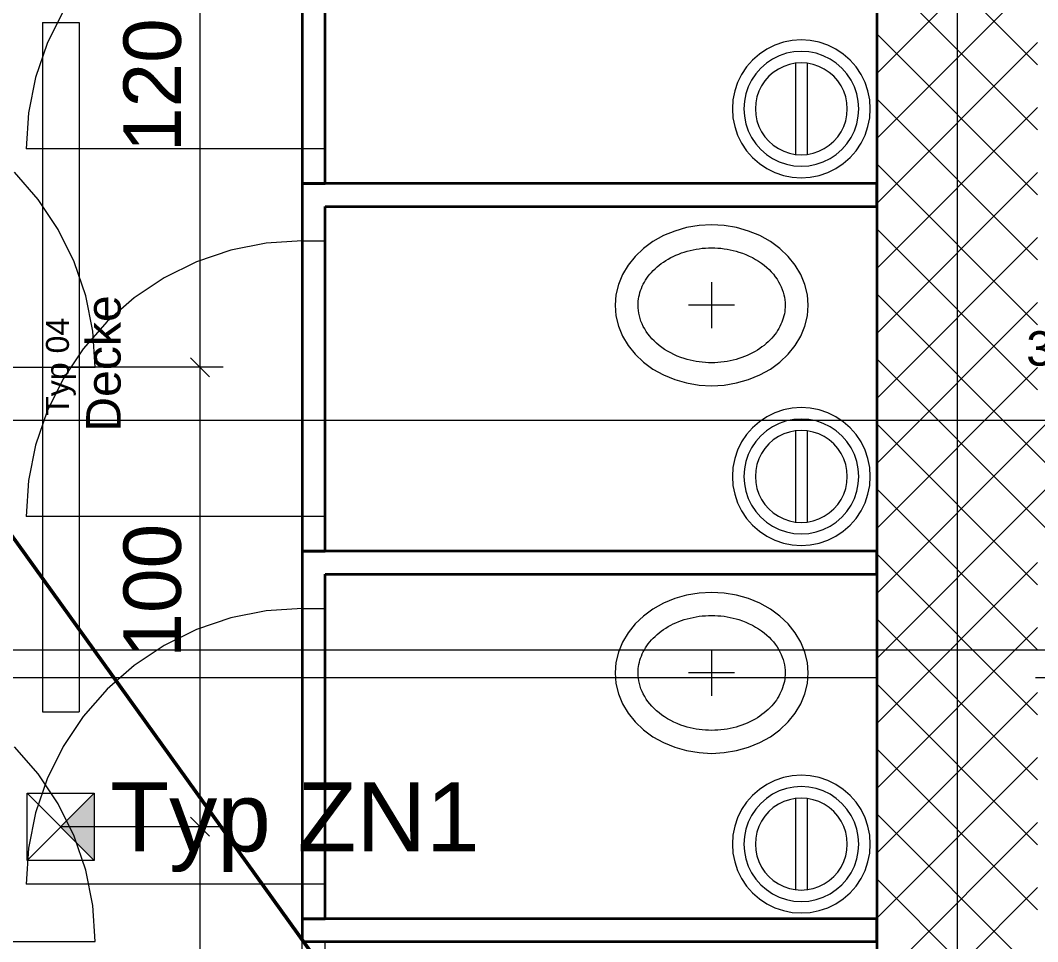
# Model space of a CAD drawing. Extents: x -1132 to 613, y -179 to 712.
# Drawn here: x -752.57 to -708.31, y 379.88 to 419.98 of the extents above; entities that cross this region are included whole.
import ezdxf
from ezdxf.lldxf.tags import DXFTag

# ---------------------------------------------------------------- set-up
doc = ezdxf.new("R2010")
doc.units = 0
doc.layers.get('0').update_dxf_attribs({"lineweight": 13})
for name, color, linetype, lineweight, true_color in [('A-DETL-____-OTLN', 5, 'Continuous', 9, 0x0000ff), ('EL01_VVV_Mass', 7, 'Continuous', 13, 0xb2b200), ('EL01_WAN_Kraft', 1, 'Continuous', 13, 0xff0000), ('EL01_WAN_Leuchten', 7, 'Continuous', 13, 0x0080ff), ('EL01_WAN_Leuchtentyp', 7, 'Continuous', 13, 0x0099ff), ('EL01_WAN_Notbeleuchtungen', 7, 'Continuous', 13, 0x009900), ('EL01_WAN_Notbeleuchtungentyp', 7, 'Continuous', 13, 0x009900), ('X_Geometrie', 3, 'Continuous', 50, 0x00ff00)]:
    doc.layers.add(name, color=color, linetype=linetype, lineweight=lineweight, true_color=true_color)
for name, color, linetype, lineweight in [('A-FLOR-____-OVHD', 7, 'Strichpunkt - Fein', 9), ('A-GENM-____-HDLN', 7, '_Verdeckte Linien_', 9), ('A-GENM-____-OTLN', 7, 'Continuous', 9), ('A-WALL-____-MCUT', 7, 'Continuous', 35), ('A-WALL-____-PATT', 7, 'Continuous', 35), ('S-GRID-____-OTLN', 7, 'Continuous', 5)]:
    doc.layers.add(name, color=color, linetype=linetype, lineweight=lineweight)
doc.styles.get("Standard").update_dxf_attribs({"font": 'arial.ttf'})
tags = doc.linetypes.add('_Rasterlinie_', pattern=[0.375, 0.2, -0.05, 0.075, -0.05]).pattern_tags.tags
tags[10:11] = [DXFTag(74, 4), DXFTag(75, 0), DXFTag(340, '0'), DXFTag(46, 1.0), DXFTag(50, 0.0), DXFTag(44, 0.0), DXFTag(45, 0.0)]
tags[8:9] = [DXFTag(74, 4), DXFTag(75, 0), DXFTag(340, '0'), DXFTag(46, 1.0), DXFTag(50, 0.0), DXFTag(44, 0.0), DXFTag(45, 0.0)]
tags[6:7] = [DXFTag(74, 4), DXFTag(75, 0), DXFTag(340, '0'), DXFTag(46, 1.0), DXFTag(50, 0.0), DXFTag(44, 0.0), DXFTag(45, 0.0)]
tags[4:5] = [DXFTag(74, 4), DXFTag(75, 0), DXFTag(340, '0'), DXFTag(46, 1.0), DXFTag(50, 0.0), DXFTag(44, 0.0), DXFTag(45, 0.0)]
tags = doc.linetypes.add('_Verdeckte Linien_', pattern=[0.15, 0.1, -0.05]).pattern_tags.tags
tags[6:7] = [DXFTag(74, 4), DXFTag(75, 0), DXFTag(340, '0'), DXFTag(46, 1.0), DXFTag(50, 0.0), DXFTag(44, 0.0), DXFTag(45, 0.0)]
tags[4:5] = [DXFTag(74, 4), DXFTag(75, 0), DXFTag(340, '0'), DXFTag(46, 1.0), DXFTag(50, 0.0), DXFTag(44, 0.0), DXFTag(45, 0.0)]
tags = doc.linetypes.add('Strichliert - Fein', pattern=[0.15, 0.1, -0.05]).pattern_tags.tags
tags[6:7] = [DXFTag(74, 4), DXFTag(75, 0), DXFTag(340, '0'), DXFTag(46, 1.0), DXFTag(50, 0.0), DXFTag(44, 0.0), DXFTag(45, 0.0)]
tags[4:5] = [DXFTag(74, 4), DXFTag(75, 0), DXFTag(340, '0'), DXFTag(46, 1.0), DXFTag(50, 0.0), DXFTag(44, 0.0), DXFTag(45, 0.0)]
tags = doc.linetypes.add('Strichpunkt - Fein', pattern=[0.2, 0.1, -0.05, 0, -0.05]).pattern_tags.tags
tags[10:11] = [DXFTag(74, 4), DXFTag(75, 0), DXFTag(340, '0'), DXFTag(46, 1.0), DXFTag(50, 0.0), DXFTag(44, 0.0), DXFTag(45, 0.0)]
tags[8:9] = [DXFTag(74, 4), DXFTag(75, 0), DXFTag(340, '0'), DXFTag(46, 1.0), DXFTag(50, 0.0), DXFTag(44, 0.0), DXFTag(45, 0.0)]
tags[6:7] = [DXFTag(74, 4), DXFTag(75, 0), DXFTag(340, '0'), DXFTag(46, 1.0), DXFTag(50, 0.0), DXFTag(44, 0.0), DXFTag(45, 0.0)]
tags[4:5] = [DXFTag(74, 4), DXFTag(75, 0), DXFTag(340, '0'), DXFTag(46, 1.0), DXFTag(50, 0.0), DXFTag(44, 0.0), DXFTag(45, 0.0)]

# ---------------------------------------------------------------- blocks, each defined once
blk = doc.blocks.new('Referenz-A0UNPDE96I', base_point=(-1115.886, -117.372))
at = {"layer": 'A-DETL-____-OTLN', "color": 0, "linetype": 'Strichliert - Fein', "ltscale": 0.13}
for p, q in [((-751.794, 412.183), (-752.829, 413.364)), ((-750.922, 410.878), (-751.794, 412.183)), ((-750.228, 409.47), (-750.922, 410.878)), ((-749.724, 407.984), (-750.228, 409.47)), ((-749.417, 406.445), (-749.724, 407.984)), ((-749.315, 404.878), (-749.417, 406.445)), ((-762.315, 404.878), (-749.315, 404.878)), ((-751.794, 387.183), (-752.829, 388.364)), ((-750.922, 385.878), (-751.794, 387.183)), ((-750.228, 384.47), (-750.922, 385.878)), ((-749.724, 382.984), (-750.228, 384.47)), ((-749.417, 381.445), (-749.724, 382.984)), ((-749.315, 379.878), (-749.417, 381.445)), ((-762.315, 379.878), (-749.315, 379.878))]:
    blk.add_line(p, q, dxfattribs=at)
at = {"layer": 'A-FLOR-____-OVHD', "color": 0, "linetype": 'Strichpunkt - Fein', "ltscale": 0.13}
for p, q in [((-1074.115, 392.578), (-531.715, 392.578)), ((-777.315, 392.578), (-715.315, 392.578)), ((-776.315, 391.378), (-715.315, 391.378)), ((-708.415, 391.378), (-621.515, 391.378))]:
    blk.add_line(p, q, dxfattribs=at)
at = {"layer": 'A-GENM-____-HDLN', "color": 0, "linetype": '_Verdeckte Linien_', "ltscale": 0.13}
for p, q in [((-740.315, 347.878), (-740.315, 379.878)), ((-739.315, 348.878), (-739.315, 379.878))]:
    blk.add_line(p, q, dxfattribs=at)
at = {"layer": 'A-GENM-____-OTLN', "color": 0, "linetype": 'Continuous', "ltscale": 0.13}
for p, q in [((-750.707, 420.378), (-751.401, 418.97)), ((-718.596, 419.125), (-718.988, 419.099)), ((-718.205, 419.099), (-718.596, 419.125)), ((-751.401, 418.97), (-751.906, 417.484)), ((-720.096, 418.723), (-720.422, 418.505)), ((-719.744, 418.897), (-720.096, 418.723)), ((-719.373, 419.023), (-719.744, 418.897)), ((-718.988, 419.099), (-719.373, 419.023)), ((-717.82, 419.023), (-718.205, 419.099)), ((-717.448, 418.897), (-717.82, 419.023)), ((-717.096, 418.723), (-717.448, 418.897)), ((-716.77, 418.505), (-717.096, 418.723)), ((-720.717, 418.246), (-720.976, 417.951)), ((-720.422, 418.505), (-720.717, 418.246)), ((-719.846, 418.29), (-720.118, 418.108)), ((-719.553, 418.435), (-719.846, 418.29)), ((-719.243, 418.54), (-719.553, 418.435)), ((-718.922, 418.604), (-719.243, 418.54)), ((-718.596, 418.625), (-718.922, 418.604)), ((-718.27, 418.604), (-718.596, 418.625)), ((-717.949, 418.54), (-718.27, 418.604)), ((-717.639, 418.435), (-717.949, 418.54)), ((-717.346, 418.29), (-717.639, 418.435)), ((-717.074, 418.108), (-717.346, 418.29)), ((-716.475, 418.246), (-716.77, 418.505)), ((-716.216, 417.951), (-716.475, 418.246)), ((-720.976, 417.951), (-721.194, 417.625)), ((-720.364, 417.893), (-720.579, 417.647)), ((-720.118, 418.108), (-720.364, 417.893)), ((-719.596, 417.857), (-719.814, 417.712)), ((-719.361, 417.973), (-719.596, 417.857)), ((-719.114, 418.057), (-719.361, 417.973)), ((-718.857, 418.108), (-719.114, 418.057)), ((-718.596, 418.125), (-718.857, 418.108)), ((-718.846, 418.125), (-718.846, 414.125)), ((-718.335, 418.108), (-718.596, 418.125)), ((-718.346, 418.125), (-718.346, 414.125)), ((-718.078, 418.057), (-718.335, 418.108)), ((-717.831, 417.973), (-718.078, 418.057)), ((-717.596, 417.857), (-717.831, 417.973)), ((-717.379, 417.712), (-717.596, 417.857)), ((-716.828, 417.893), (-717.074, 418.108)), ((-716.613, 417.647), (-716.828, 417.893)), ((-715.998, 417.625), (-716.216, 417.951)), ((-751.906, 417.484), (-752.212, 415.945)), ((-721.194, 417.625), (-721.368, 417.273)), ((-720.761, 417.375), (-720.906, 417.082)), ((-720.579, 417.647), (-720.761, 417.375)), ((-720.01, 417.539), (-720.183, 417.343)), ((-719.814, 417.712), (-720.01, 417.539)), ((-717.182, 417.539), (-717.379, 417.712)), ((-717.009, 417.343), (-717.182, 417.539)), ((-716.431, 417.375), (-716.613, 417.647)), ((-716.286, 417.082), (-716.431, 417.375)), ((-715.824, 417.273), (-715.998, 417.625)), ((-721.368, 417.273), (-721.494, 416.902)), ((-720.906, 417.082), (-721.011, 416.772)), ((-720.328, 417.125), (-720.444, 416.89)), ((-720.183, 417.343), (-720.328, 417.125)), ((-716.864, 417.125), (-717.009, 417.343)), ((-716.748, 416.89), (-716.864, 417.125)), ((-716.181, 416.772), (-716.286, 417.082)), ((-715.698, 416.902), (-715.824, 417.273)), ((-721.57, 416.517), (-721.596, 416.125)), ((-721.494, 416.902), (-721.57, 416.517)), ((-721.011, 416.772), (-721.075, 416.451)), ((-720.528, 416.643), (-720.579, 416.386)), ((-720.444, 416.89), (-720.528, 416.643)), ((-716.664, 416.643), (-716.748, 416.89)), ((-716.613, 416.386), (-716.664, 416.643)), ((-716.117, 416.451), (-716.181, 416.772)), ((-715.622, 416.517), (-715.698, 416.902)), ((-715.596, 416.125), (-715.622, 416.517)), ((-721.596, 416.125), (-721.57, 415.734)), ((-721.075, 416.451), (-721.096, 416.125)), ((-721.096, 416.125), (-721.075, 415.799)), ((-720.579, 416.386), (-720.596, 416.125)), ((-720.596, 416.125), (-720.579, 415.864)), ((-716.596, 416.125), (-716.613, 416.386)), ((-716.613, 415.864), (-716.596, 416.125)), ((-716.096, 416.125), (-716.117, 416.451)), ((-716.117, 415.799), (-716.096, 416.125)), ((-715.622, 415.734), (-715.596, 416.125)), ((-752.212, 415.945), (-752.315, 414.378)), ((-721.57, 415.734), (-721.494, 415.349)), ((-721.075, 415.799), (-721.011, 415.478)), ((-720.579, 415.864), (-720.528, 415.607)), ((-720.528, 415.607), (-720.444, 415.36)), ((-716.748, 415.36), (-716.664, 415.607)), ((-716.664, 415.607), (-716.613, 415.864)), ((-716.181, 415.478), (-716.117, 415.799)), ((-715.698, 415.349), (-715.622, 415.734)), ((-721.494, 415.349), (-721.368, 414.977)), ((-721.011, 415.478), (-720.906, 415.168)), ((-720.906, 415.168), (-720.761, 414.875)), ((-720.444, 415.36), (-720.328, 415.125)), ((-716.864, 415.125), (-716.748, 415.36)), ((-716.431, 414.875), (-716.286, 415.168)), ((-716.286, 415.168), (-716.181, 415.478)), ((-715.824, 414.977), (-715.698, 415.349)), ((-721.368, 414.977), (-721.194, 414.625)), ((-720.761, 414.875), (-720.579, 414.603)), ((-720.328, 415.125), (-720.183, 414.908)), ((-720.183, 414.908), (-720.01, 414.711)), ((-720.01, 414.711), (-719.814, 414.538)), ((-717.379, 414.538), (-717.182, 414.711)), ((-717.182, 414.711), (-717.009, 414.908)), ((-717.009, 414.908), (-716.864, 415.125)), ((-716.613, 414.603), (-716.431, 414.875)), ((-715.998, 414.625), (-715.824, 414.977)), ((-739.315, 414.378), (-752.315, 414.378)), ((-721.194, 414.625), (-720.976, 414.299)), ((-720.976, 414.299), (-720.717, 414.004)), ((-720.579, 414.603), (-720.364, 414.357)), ((-720.364, 414.357), (-720.118, 414.142)), ((-719.814, 414.538), (-719.596, 414.393)), ((-719.596, 414.393), (-719.361, 414.277)), ((-719.361, 414.277), (-719.114, 414.193)), ((-718.078, 414.193), (-717.831, 414.277)), ((-717.831, 414.277), (-717.596, 414.393)), ((-717.596, 414.393), (-717.379, 414.538)), ((-717.074, 414.142), (-716.828, 414.357)), ((-716.828, 414.357), (-716.613, 414.603)), ((-716.475, 414.004), (-716.216, 414.299)), ((-716.216, 414.299), (-715.998, 414.625)), ((-720.717, 414.004), (-720.422, 413.745)), ((-720.118, 414.142), (-719.846, 413.96)), ((-719.846, 413.96), (-719.553, 413.815)), ((-719.553, 413.815), (-719.243, 413.71)), ((-719.114, 414.193), (-718.857, 414.142)), ((-718.857, 414.142), (-718.596, 414.125)), ((-718.596, 414.125), (-718.335, 414.142)), ((-718.335, 414.142), (-718.078, 414.193)), ((-717.949, 413.71), (-717.639, 413.815)), ((-717.639, 413.815), (-717.346, 413.96)), ((-717.346, 413.96), (-717.074, 414.142)), ((-716.77, 413.745), (-716.475, 414.004)), ((-720.422, 413.745), (-720.096, 413.527)), ((-720.096, 413.527), (-719.744, 413.353)), ((-719.243, 413.71), (-718.922, 413.646)), ((-718.922, 413.646), (-718.596, 413.625)), ((-718.596, 413.625), (-718.27, 413.646)), ((-718.27, 413.646), (-717.949, 413.71)), ((-717.448, 413.353), (-717.096, 413.527)), ((-717.096, 413.527), (-716.77, 413.745)), ((-719.744, 413.353), (-719.373, 413.227)), ((-719.373, 413.227), (-718.988, 413.151)), ((-718.988, 413.151), (-718.596, 413.125)), ((-718.596, 413.125), (-718.205, 413.151)), ((-718.205, 413.151), (-717.82, 413.227)), ((-717.82, 413.227), (-717.448, 413.353)), ((-724.106, 410.807), (-724.598, 410.605)), ((-723.585, 410.955), (-724.106, 410.807)), ((-723.047, 411.044), (-723.585, 410.955)), ((-722.498, 411.074), (-723.047, 411.044)), ((-721.95, 411.044), (-722.498, 411.074)), ((-721.411, 410.955), (-721.95, 411.044)), ((-720.891, 410.807), (-721.411, 410.955)), ((-720.398, 410.605), (-720.891, 410.807)), ((-741.881, 410.276), (-743.42, 409.969)), ((-740.315, 410.378), (-741.881, 410.276)), ((-740.315, 410.378), (-739.315, 410.378)), ((-725.055, 410.351), (-725.468, 410.049)), ((-724.598, 410.605), (-725.055, 410.351)), ((-719.942, 410.351), (-720.398, 410.605)), ((-719.529, 410.049), (-719.942, 410.351)), ((-743.42, 409.969), (-744.907, 409.465)), ((-725.468, 410.049), (-725.83, 409.704)), ((-723.931, 409.806), (-723.81, 409.851)), ((-723.81, 409.851), (-723.686, 409.893)), ((-723.686, 409.893), (-723.56, 409.93)), ((-723.56, 409.93), (-723.432, 409.963)), ((-723.432, 409.963), (-723.302, 409.993)), ((-723.302, 409.993), (-723.171, 410.017)), ((-723.171, 410.017), (-723.038, 410.038)), ((-723.038, 410.038), (-722.904, 410.053)), ((-722.904, 410.053), (-722.769, 410.065)), ((-722.769, 410.065), (-722.634, 410.071)), ((-722.634, 410.071), (-722.498, 410.074)), ((-722.498, 410.074), (-722.363, 410.071)), ((-722.363, 410.071), (-722.228, 410.065)), ((-722.228, 410.065), (-722.093, 410.053)), ((-722.093, 410.053), (-721.959, 410.038)), ((-721.959, 410.038), (-721.826, 410.017)), ((-721.826, 410.017), (-721.694, 409.993)), ((-721.694, 409.993), (-721.564, 409.964)), ((-721.564, 409.964), (-721.436, 409.93)), ((-721.436, 409.93), (-721.31, 409.893)), ((-721.31, 409.893), (-721.156, 409.84)), ((-721.156, 409.84), (-721.006, 409.782)), ((-719.166, 409.704), (-719.529, 410.049)), ((-744.907, 409.465), (-746.315, 408.771)), ((-725.83, 409.704), (-726.136, 409.324)), ((-724.783, 409.317), (-724.689, 409.389)), ((-724.689, 409.389), (-724.592, 409.458)), ((-724.592, 409.458), (-724.491, 409.524)), ((-724.491, 409.524), (-724.386, 409.587)), ((-724.386, 409.587), (-724.277, 409.647)), ((-724.277, 409.647), (-724.165, 409.704)), ((-724.165, 409.704), (-724.049, 409.757)), ((-724.049, 409.757), (-723.931, 409.806)), ((-721.006, 409.782), (-720.861, 409.717)), ((-720.861, 409.717), (-720.72, 409.647)), ((-720.72, 409.647), (-720.585, 409.572)), ((-720.585, 409.572), (-720.455, 409.492)), ((-720.455, 409.492), (-720.331, 409.407)), ((-720.331, 409.407), (-720.214, 409.317)), ((-718.861, 409.324), (-719.166, 409.704)), ((-726.136, 409.324), (-726.379, 408.913)), ((-725.185, 408.924), (-725.113, 409.007)), ((-725.113, 409.007), (-725.037, 409.088)), ((-725.037, 409.088), (-724.957, 409.166)), ((-724.957, 409.166), (-724.872, 409.243)), ((-724.872, 409.243), (-724.783, 409.317)), ((-720.214, 409.317), (-720.103, 409.224)), ((-720.103, 409.224), (-719.999, 409.127)), ((-719.999, 409.127), (-719.902, 409.027)), ((-719.902, 409.027), (-719.812, 408.924)), ((-718.618, 408.913), (-718.861, 409.324)), ((-746.315, 408.771), (-747.62, 407.898)), ((-726.379, 408.913), (-726.555, 408.48)), ((-725.472, 408.491), (-725.424, 408.579)), ((-725.424, 408.579), (-725.371, 408.667)), ((-725.371, 408.667), (-725.314, 408.754)), ((-725.314, 408.754), (-725.252, 408.84)), ((-725.252, 408.84), (-725.185, 408.924)), ((-722.498, 408.574), (-722.498, 406.574)), ((-719.812, 408.924), (-719.729, 408.819)), ((-719.729, 408.819), (-719.654, 408.711)), ((-719.654, 408.711), (-719.586, 408.602)), ((-719.586, 408.602), (-719.525, 408.491)), ((-718.441, 408.48), (-718.618, 408.913)), ((-726.555, 408.48), (-726.662, 408.031)), ((-725.642, 408.036), (-725.617, 408.128)), ((-725.617, 408.128), (-725.588, 408.219)), ((-725.588, 408.219), (-725.554, 408.31)), ((-725.554, 408.31), (-725.515, 408.401)), ((-725.515, 408.401), (-725.472, 408.491)), ((-719.525, 408.491), (-719.471, 408.378)), ((-719.471, 408.378), (-719.425, 408.265)), ((-719.425, 408.265), (-719.386, 408.151)), ((-719.386, 408.151), (-719.354, 408.036)), ((-718.334, 408.031), (-718.441, 408.48)), ((-747.62, 407.898), (-748.8, 406.864)), ((-726.662, 408.031), (-726.698, 407.574)), ((-725.698, 407.574), (-725.696, 407.666)), ((-725.696, 407.666), (-725.689, 407.759)), ((-725.689, 407.759), (-725.678, 407.852)), ((-725.678, 407.852), (-725.663, 407.944)), ((-725.663, 407.944), (-725.642, 408.036)), ((-719.354, 408.036), (-719.33, 407.921)), ((-719.33, 407.921), (-719.312, 407.805)), ((-719.312, 407.805), (-719.302, 407.69)), ((-719.302, 407.69), (-719.298, 407.574)), ((-718.298, 407.574), (-718.334, 408.031)), ((-726.698, 407.574), (-726.662, 407.117)), ((-725.695, 407.458), (-725.698, 407.574)), ((-725.684, 407.342), (-725.695, 407.458)), ((-725.667, 407.227), (-725.684, 407.342)), ((-725.642, 407.112), (-725.667, 407.227)), ((-721.498, 407.574), (-723.498, 407.574)), ((-719.334, 407.204), (-719.355, 407.112)), ((-719.319, 407.296), (-719.334, 407.204)), ((-719.307, 407.389), (-719.319, 407.296)), ((-719.301, 407.481), (-719.307, 407.389)), ((-719.298, 407.574), (-719.301, 407.481)), ((-718.334, 407.117), (-718.298, 407.574)), ((-748.8, 406.864), (-749.835, 405.683)), ((-726.662, 407.117), (-726.555, 406.668)), ((-725.611, 406.997), (-725.642, 407.112)), ((-725.572, 406.883), (-725.611, 406.997)), ((-725.525, 406.769), (-725.572, 406.883)), ((-725.472, 406.657), (-725.525, 406.769)), ((-719.482, 406.747), (-719.525, 406.657)), ((-719.443, 406.837), (-719.482, 406.747)), ((-719.409, 406.928), (-719.443, 406.837)), ((-719.379, 407.02), (-719.409, 406.928)), ((-719.355, 407.112), (-719.379, 407.02)), ((-718.441, 406.668), (-718.334, 407.117)), ((-726.555, 406.668), (-726.379, 406.234)), ((-725.411, 406.546), (-725.472, 406.657)), ((-725.343, 406.436), (-725.411, 406.546)), ((-725.267, 406.329), (-725.343, 406.436)), ((-725.185, 406.223), (-725.267, 406.329)), ((-719.745, 406.308), (-719.812, 406.223)), ((-719.683, 406.393), (-719.745, 406.308)), ((-719.626, 406.48), (-719.683, 406.393)), ((-719.573, 406.568), (-719.626, 406.48)), ((-719.525, 406.657), (-719.573, 406.568)), ((-718.618, 406.234), (-718.441, 406.668)), ((-726.379, 406.234), (-726.136, 405.824)), ((-725.095, 406.121), (-725.185, 406.223)), ((-724.998, 406.02), (-725.095, 406.121)), ((-724.894, 405.924), (-724.998, 406.02)), ((-724.783, 405.83), (-724.894, 405.924)), ((-720.125, 405.905), (-720.214, 405.83)), ((-720.04, 405.981), (-720.125, 405.905)), ((-719.959, 406.06), (-720.04, 405.981)), ((-719.883, 406.141), (-719.959, 406.06)), ((-719.812, 406.223), (-719.883, 406.141)), ((-718.861, 405.824), (-718.618, 406.234)), ((-749.835, 405.683), (-750.707, 404.378)), ((-726.136, 405.824), (-725.83, 405.443)), ((-725.83, 405.443), (-725.468, 405.099)), ((-724.666, 405.741), (-724.783, 405.83)), ((-724.542, 405.656), (-724.666, 405.741)), ((-724.412, 405.576), (-724.542, 405.656)), ((-724.277, 405.5), (-724.412, 405.576)), ((-724.136, 405.43), (-724.277, 405.5)), ((-723.991, 405.366), (-724.136, 405.43)), ((-720.832, 405.444), (-720.947, 405.391)), ((-720.72, 405.5), (-720.832, 405.444)), ((-720.611, 405.56), (-720.72, 405.5)), ((-720.506, 405.623), (-720.611, 405.56)), ((-720.405, 405.689), (-720.506, 405.623)), ((-720.307, 405.759), (-720.405, 405.689)), ((-720.214, 405.83), (-720.307, 405.759)), ((-719.529, 405.099), (-719.166, 405.443)), ((-719.166, 405.443), (-718.861, 405.824)), ((-725.468, 405.099), (-725.055, 404.797)), ((-723.841, 405.307), (-723.991, 405.366)), ((-723.686, 405.255), (-723.841, 405.307)), ((-723.56, 405.217), (-723.686, 405.255)), ((-723.432, 405.184), (-723.56, 405.217)), ((-723.302, 405.155), (-723.432, 405.184)), ((-723.171, 405.13), (-723.302, 405.155)), ((-723.038, 405.11), (-723.171, 405.13)), ((-722.904, 405.094), (-723.038, 405.11)), ((-722.769, 405.083), (-722.904, 405.094)), ((-722.634, 405.076), (-722.769, 405.083)), ((-722.498, 405.074), (-722.634, 405.076)), ((-722.363, 405.076), (-722.498, 405.074)), ((-722.228, 405.083), (-722.363, 405.076)), ((-722.093, 405.094), (-722.228, 405.083)), ((-721.959, 405.11), (-722.093, 405.094)), ((-721.826, 405.13), (-721.959, 405.11)), ((-721.694, 405.155), (-721.826, 405.13)), ((-721.565, 405.184), (-721.694, 405.155)), ((-721.436, 405.217), (-721.565, 405.184)), ((-721.31, 405.255), (-721.436, 405.217)), ((-721.187, 405.296), (-721.31, 405.255)), ((-721.066, 405.342), (-721.187, 405.296)), ((-720.947, 405.391), (-721.066, 405.342)), ((-719.942, 404.797), (-719.529, 405.099)), ((-725.055, 404.797), (-724.598, 404.543)), ((-724.598, 404.543), (-724.106, 404.34)), ((-720.891, 404.34), (-720.398, 404.543)), ((-720.398, 404.543), (-719.942, 404.797)), ((-750.707, 404.378), (-751.401, 402.97)), ((-724.106, 404.34), (-723.585, 404.193)), ((-723.585, 404.193), (-723.047, 404.104)), ((-723.047, 404.104), (-722.498, 404.074)), ((-722.498, 404.074), (-721.95, 404.104)), ((-721.95, 404.104), (-721.411, 404.193)), ((-721.411, 404.193), (-720.891, 404.34)), ((-751.401, 402.97), (-751.906, 401.484)), ((-719.744, 402.897), (-720.096, 402.723)), ((-719.373, 403.023), (-719.744, 402.897)), ((-718.988, 403.099), (-719.373, 403.023)), ((-718.596, 403.125), (-718.988, 403.099)), ((-718.205, 403.099), (-718.596, 403.125)), ((-717.82, 403.023), (-718.205, 403.099)), ((-717.448, 402.897), (-717.82, 403.023)), ((-717.096, 402.723), (-717.448, 402.897)), ((-720.422, 402.505), (-720.717, 402.246)), ((-720.096, 402.723), (-720.422, 402.505)), ((-719.553, 402.435), (-719.846, 402.29)), ((-719.243, 402.54), (-719.553, 402.435)), ((-718.922, 402.604), (-719.243, 402.54)), ((-718.596, 402.625), (-718.922, 402.604)), ((-718.27, 402.604), (-718.596, 402.625)), ((-717.949, 402.54), (-718.27, 402.604)), ((-717.639, 402.435), (-717.949, 402.54)), ((-717.346, 402.29), (-717.639, 402.435)), ((-716.77, 402.505), (-717.096, 402.723)), ((-716.475, 402.246), (-716.77, 402.505)), ((-720.976, 401.951), (-721.194, 401.625)), ((-720.717, 402.246), (-720.976, 401.951)), ((-720.364, 401.893), (-720.579, 401.647)), ((-720.118, 402.108), (-720.364, 401.893)), ((-719.846, 402.29), (-720.118, 402.108)), ((-719.596, 401.857), (-719.814, 401.712)), ((-719.361, 401.973), (-719.596, 401.857)), ((-719.114, 402.057), (-719.361, 401.973)), ((-718.857, 402.108), (-719.114, 402.057)), ((-718.596, 402.125), (-718.857, 402.108)), ((-718.846, 402.125), (-718.846, 398.125)), ((-718.335, 402.108), (-718.596, 402.125)), ((-718.346, 402.125), (-718.346, 398.125)), ((-718.078, 402.057), (-718.335, 402.108)), ((-717.831, 401.973), (-718.078, 402.057)), ((-717.596, 401.857), (-717.831, 401.973)), ((-717.379, 401.712), (-717.596, 401.857)), ((-717.074, 402.108), (-717.346, 402.29)), ((-716.828, 401.893), (-717.074, 402.108)), ((-716.613, 401.647), (-716.828, 401.893)), ((-716.216, 401.951), (-716.475, 402.246)), ((-715.998, 401.625), (-716.216, 401.951)), ((-751.906, 401.484), (-752.212, 399.945)), ((-721.194, 401.625), (-721.368, 401.273)), ((-720.579, 401.647), (-720.761, 401.375)), ((-720.01, 401.539), (-720.183, 401.343)), ((-719.814, 401.712), (-720.01, 401.539)), ((-717.182, 401.539), (-717.379, 401.712)), ((-717.009, 401.343), (-717.182, 401.539)), ((-716.431, 401.375), (-716.613, 401.647)), ((-715.824, 401.273), (-715.998, 401.625)), ((-721.368, 401.273), (-721.494, 400.902)), ((-720.906, 401.082), (-721.011, 400.772)), ((-720.761, 401.375), (-720.906, 401.082)), ((-720.328, 401.125), (-720.444, 400.89)), ((-720.183, 401.343), (-720.328, 401.125)), ((-716.864, 401.125), (-717.009, 401.343)), ((-716.748, 400.89), (-716.864, 401.125)), ((-716.286, 401.082), (-716.431, 401.375)), ((-716.181, 400.772), (-716.286, 401.082)), ((-715.698, 400.902), (-715.824, 401.273)), ((-721.494, 400.902), (-721.57, 400.517)), ((-721.011, 400.772), (-721.075, 400.451)), ((-720.528, 400.643), (-720.579, 400.386)), ((-720.444, 400.89), (-720.528, 400.643)), ((-716.664, 400.643), (-716.748, 400.89)), ((-716.613, 400.386), (-716.664, 400.643)), ((-716.117, 400.451), (-716.181, 400.772)), ((-715.622, 400.517), (-715.698, 400.902)), ((-721.57, 400.517), (-721.596, 400.125)), ((-721.596, 400.125), (-721.57, 399.734)), ((-721.075, 400.451), (-721.096, 400.125)), ((-721.096, 400.125), (-721.075, 399.799)), ((-720.579, 400.386), (-720.596, 400.125)), ((-720.596, 400.125), (-720.579, 399.864)), ((-716.596, 400.125), (-716.613, 400.386)), ((-716.613, 399.864), (-716.596, 400.125)), ((-716.096, 400.125), (-716.117, 400.451)), ((-716.117, 399.799), (-716.096, 400.125)), ((-715.596, 400.125), (-715.622, 400.517)), ((-715.622, 399.734), (-715.596, 400.125)), ((-752.212, 399.945), (-752.315, 398.378)), ((-721.57, 399.734), (-721.494, 399.349)), ((-721.075, 399.799), (-721.011, 399.478)), ((-720.579, 399.864), (-720.528, 399.607)), ((-716.664, 399.607), (-716.613, 399.864)), ((-716.181, 399.478), (-716.117, 399.799)), ((-715.698, 399.349), (-715.622, 399.734)), ((-721.494, 399.349), (-721.368, 398.977)), ((-721.011, 399.478), (-720.906, 399.168)), ((-720.528, 399.607), (-720.444, 399.36)), ((-720.444, 399.36), (-720.328, 399.125)), ((-716.864, 399.125), (-716.748, 399.36)), ((-716.748, 399.36), (-716.664, 399.607)), ((-716.286, 399.168), (-716.181, 399.478)), ((-715.824, 398.977), (-715.698, 399.349)), ((-721.368, 398.977), (-721.194, 398.625)), ((-720.906, 399.168), (-720.761, 398.875)), ((-720.761, 398.875), (-720.579, 398.603)), ((-720.328, 399.125), (-720.183, 398.908)), ((-720.183, 398.908), (-720.01, 398.711)), ((-717.182, 398.711), (-717.009, 398.908)), ((-717.009, 398.908), (-716.864, 399.125)), ((-716.613, 398.603), (-716.431, 398.875)), ((-716.431, 398.875), (-716.286, 399.168)), ((-715.998, 398.625), (-715.824, 398.977)), ((-739.315, 398.378), (-752.315, 398.378)), ((-721.194, 398.625), (-720.976, 398.299)), ((-720.579, 398.603), (-720.364, 398.357)), ((-720.364, 398.357), (-720.118, 398.142)), ((-720.01, 398.711), (-719.814, 398.538)), ((-719.814, 398.538), (-719.596, 398.393)), ((-719.596, 398.393), (-719.361, 398.277)), ((-717.831, 398.277), (-717.596, 398.393)), ((-717.596, 398.393), (-717.379, 398.538)), ((-717.379, 398.538), (-717.182, 398.711)), ((-717.074, 398.142), (-716.828, 398.357)), ((-716.828, 398.357), (-716.613, 398.603)), ((-716.216, 398.299), (-715.998, 398.625)), ((-720.976, 398.299), (-720.717, 398.004)), ((-720.717, 398.004), (-720.422, 397.745)), ((-720.118, 398.142), (-719.846, 397.96)), ((-719.846, 397.96), (-719.553, 397.815)), ((-719.361, 398.277), (-719.114, 398.193)), ((-719.114, 398.193), (-718.857, 398.142)), ((-718.857, 398.142), (-718.596, 398.125)), ((-718.596, 398.125), (-718.335, 398.142)), ((-718.335, 398.142), (-718.078, 398.193)), ((-718.078, 398.193), (-717.831, 398.277)), ((-717.639, 397.815), (-717.346, 397.96)), ((-717.346, 397.96), (-717.074, 398.142)), ((-716.77, 397.745), (-716.475, 398.004)), ((-716.475, 398.004), (-716.216, 398.299)), ((-720.422, 397.745), (-720.096, 397.527)), ((-720.096, 397.527), (-719.744, 397.353)), ((-719.553, 397.815), (-719.243, 397.71)), ((-719.243, 397.71), (-718.922, 397.646)), ((-718.922, 397.646), (-718.596, 397.625)), ((-718.596, 397.625), (-718.27, 397.646)), ((-718.27, 397.646), (-717.949, 397.71)), ((-717.949, 397.71), (-717.639, 397.815)), ((-717.448, 397.353), (-717.096, 397.527)), ((-717.096, 397.527), (-716.77, 397.745)), ((-719.744, 397.353), (-719.373, 397.227)), ((-719.373, 397.227), (-718.988, 397.151)), ((-718.988, 397.151), (-718.596, 397.125)), ((-718.596, 397.125), (-718.205, 397.151)), ((-718.205, 397.151), (-717.82, 397.227)), ((-717.82, 397.227), (-717.448, 397.353)), ((-724.106, 394.807), (-724.598, 394.605)), ((-723.585, 394.955), (-724.106, 394.807)), ((-723.047, 395.044), (-723.585, 394.955)), ((-722.498, 395.074), (-723.047, 395.044)), ((-721.95, 395.044), (-722.498, 395.074)), ((-721.411, 394.955), (-721.95, 395.044)), ((-720.891, 394.807), (-721.411, 394.955)), ((-720.398, 394.605), (-720.891, 394.807)), ((-740.315, 394.378), (-741.881, 394.276)), ((-740.315, 394.378), (-739.315, 394.378)), ((-725.055, 394.351), (-725.468, 394.049)), ((-724.598, 394.605), (-725.055, 394.351)), ((-719.942, 394.351), (-720.398, 394.605)), ((-719.529, 394.049), (-719.942, 394.351)), ((-743.42, 393.969), (-744.907, 393.465)), ((-741.881, 394.276), (-743.42, 393.969)), ((-725.468, 394.049), (-725.83, 393.704)), ((-723.81, 393.851), (-723.686, 393.893)), ((-723.686, 393.893), (-723.56, 393.93)), ((-723.56, 393.93), (-723.432, 393.963)), ((-723.432, 393.963), (-723.302, 393.993)), ((-723.302, 393.993), (-723.171, 394.017)), ((-723.171, 394.017), (-723.038, 394.038)), ((-723.038, 394.038), (-722.904, 394.053)), ((-722.904, 394.053), (-722.769, 394.065)), ((-722.769, 394.065), (-722.634, 394.071)), ((-722.634, 394.071), (-722.498, 394.074)), ((-722.498, 394.074), (-722.363, 394.071)), ((-722.363, 394.071), (-722.228, 394.065)), ((-722.228, 394.065), (-722.093, 394.053)), ((-722.093, 394.053), (-721.959, 394.038)), ((-721.959, 394.038), (-721.826, 394.017)), ((-721.826, 394.017), (-721.694, 393.993)), ((-721.694, 393.993), (-721.564, 393.964)), ((-721.564, 393.964), (-721.436, 393.93)), ((-721.436, 393.93), (-721.31, 393.893)), ((-721.31, 393.893), (-721.156, 393.84)), ((-719.166, 393.704), (-719.529, 394.049)), ((-744.907, 393.465), (-746.315, 392.771)), ((-725.83, 393.704), (-726.136, 393.324)), ((-724.689, 393.389), (-724.592, 393.458)), ((-724.592, 393.458), (-724.491, 393.524)), ((-724.491, 393.524), (-724.386, 393.587)), ((-724.386, 393.587), (-724.277, 393.647)), ((-724.277, 393.647), (-724.165, 393.704)), ((-724.165, 393.704), (-724.049, 393.757)), ((-724.049, 393.757), (-723.931, 393.806)), ((-723.931, 393.806), (-723.81, 393.851)), ((-721.156, 393.84), (-721.006, 393.782)), ((-721.006, 393.782), (-720.861, 393.717)), ((-720.861, 393.717), (-720.72, 393.647)), ((-720.72, 393.647), (-720.585, 393.572)), ((-720.585, 393.572), (-720.455, 393.492)), ((-720.455, 393.492), (-720.331, 393.407)), ((-718.861, 393.324), (-719.166, 393.704)), ((-726.136, 393.324), (-726.379, 392.913)), ((-725.185, 392.924), (-725.113, 393.007)), ((-725.113, 393.007), (-725.037, 393.088)), ((-725.037, 393.088), (-724.957, 393.166)), ((-724.957, 393.166), (-724.872, 393.243)), ((-724.872, 393.243), (-724.783, 393.317)), ((-724.783, 393.317), (-724.689, 393.389)), ((-720.331, 393.407), (-720.214, 393.317)), ((-720.214, 393.317), (-720.103, 393.224)), ((-720.103, 393.224), (-719.999, 393.127)), ((-719.999, 393.127), (-719.902, 393.027)), ((-719.902, 393.027), (-719.812, 392.924)), ((-718.618, 392.913), (-718.861, 393.324)), ((-746.315, 392.771), (-747.62, 391.898)), ((-726.379, 392.913), (-726.555, 392.48)), ((-725.472, 392.491), (-725.424, 392.579)), ((-725.424, 392.579), (-725.371, 392.667)), ((-725.371, 392.667), (-725.314, 392.754)), ((-725.314, 392.754), (-725.252, 392.84)), ((-725.252, 392.84), (-725.185, 392.924)), ((-722.498, 392.574), (-722.498, 390.574)), ((-719.812, 392.924), (-719.729, 392.819)), ((-719.729, 392.819), (-719.654, 392.711)), ((-719.654, 392.711), (-719.586, 392.602)), ((-719.586, 392.602), (-719.525, 392.491)), ((-718.441, 392.48), (-718.618, 392.913)), ((-726.555, 392.48), (-726.662, 392.031)), ((-725.642, 392.036), (-725.617, 392.128)), ((-725.617, 392.128), (-725.588, 392.219)), ((-725.588, 392.219), (-725.554, 392.31)), ((-725.554, 392.31), (-725.515, 392.401)), ((-725.515, 392.401), (-725.472, 392.491)), ((-719.525, 392.491), (-719.471, 392.378)), ((-719.471, 392.378), (-719.425, 392.265)), ((-719.425, 392.265), (-719.386, 392.151)), ((-719.386, 392.151), (-719.354, 392.036)), ((-718.334, 392.031), (-718.441, 392.48)), ((-747.62, 391.898), (-748.8, 390.864)), ((-726.662, 392.031), (-726.698, 391.574)), ((-725.696, 391.666), (-725.689, 391.759)), ((-725.689, 391.759), (-725.678, 391.852)), ((-725.678, 391.852), (-725.663, 391.944)), ((-725.663, 391.944), (-725.642, 392.036)), ((-719.354, 392.036), (-719.33, 391.921)), ((-719.33, 391.921), (-719.312, 391.805)), ((-719.312, 391.805), (-719.302, 391.69)), ((-719.302, 391.69), (-719.298, 391.574)), ((-718.298, 391.574), (-718.334, 392.031)), ((-726.698, 391.574), (-726.662, 391.117)), ((-725.698, 391.574), (-725.696, 391.666)), ((-725.695, 391.458), (-725.698, 391.574)), ((-725.684, 391.342), (-725.695, 391.458)), ((-725.667, 391.227), (-725.684, 391.342)), ((-721.498, 391.574), (-723.498, 391.574)), ((-719.319, 391.296), (-719.334, 391.204)), ((-719.307, 391.389), (-719.319, 391.296)), ((-719.301, 391.481), (-719.307, 391.389)), ((-719.298, 391.574), (-719.301, 391.481)), ((-718.334, 391.117), (-718.298, 391.574)), ((-748.8, 390.864), (-749.835, 389.683)), ((-726.662, 391.117), (-726.555, 390.668)), ((-725.642, 391.112), (-725.667, 391.227)), ((-725.611, 390.997), (-725.642, 391.112)), ((-725.572, 390.883), (-725.611, 390.997)), ((-725.525, 390.769), (-725.572, 390.883)), ((-719.443, 390.837), (-719.482, 390.747)), ((-719.409, 390.928), (-719.443, 390.837)), ((-719.379, 391.02), (-719.409, 390.928)), ((-719.355, 391.112), (-719.379, 391.02)), ((-719.334, 391.204), (-719.355, 391.112)), ((-718.441, 390.668), (-718.334, 391.117)), ((-726.555, 390.668), (-726.379, 390.234)), ((-725.472, 390.657), (-725.525, 390.769)), ((-725.411, 390.546), (-725.472, 390.657)), ((-725.343, 390.436), (-725.411, 390.546)), ((-725.267, 390.329), (-725.343, 390.436)), ((-719.683, 390.393), (-719.745, 390.308)), ((-719.626, 390.48), (-719.683, 390.393)), ((-719.573, 390.568), (-719.626, 390.48)), ((-719.525, 390.657), (-719.573, 390.568)), ((-719.482, 390.747), (-719.525, 390.657)), ((-718.618, 390.234), (-718.441, 390.668)), ((-726.379, 390.234), (-726.136, 389.824)), ((-725.185, 390.223), (-725.267, 390.329)), ((-725.095, 390.121), (-725.185, 390.223)), ((-724.998, 390.02), (-725.095, 390.121)), ((-724.894, 389.924), (-724.998, 390.02)), ((-724.783, 389.83), (-724.894, 389.924)), ((-720.04, 389.981), (-720.125, 389.905)), ((-719.959, 390.06), (-720.04, 389.981)), ((-719.883, 390.141), (-719.959, 390.06)), ((-719.812, 390.223), (-719.883, 390.141)), ((-719.745, 390.308), (-719.812, 390.223)), ((-718.861, 389.824), (-718.618, 390.234)), ((-749.835, 389.683), (-750.707, 388.378)), ((-726.136, 389.824), (-725.83, 389.443)), ((-724.666, 389.741), (-724.783, 389.83)), ((-724.542, 389.656), (-724.666, 389.741)), ((-724.412, 389.576), (-724.542, 389.656)), ((-724.277, 389.5), (-724.412, 389.576)), ((-724.136, 389.43), (-724.277, 389.5)), ((-720.72, 389.5), (-720.832, 389.444)), ((-720.611, 389.56), (-720.72, 389.5)), ((-720.506, 389.623), (-720.611, 389.56)), ((-720.405, 389.689), (-720.506, 389.623)), ((-720.307, 389.759), (-720.405, 389.689)), ((-720.214, 389.83), (-720.307, 389.759)), ((-720.125, 389.905), (-720.214, 389.83)), ((-719.166, 389.443), (-718.861, 389.824)), ((-725.83, 389.443), (-725.468, 389.099)), ((-725.468, 389.099), (-725.055, 388.797)), ((-723.991, 389.366), (-724.136, 389.43)), ((-723.841, 389.307), (-723.991, 389.366)), ((-723.686, 389.255), (-723.841, 389.307)), ((-723.56, 389.217), (-723.686, 389.255)), ((-723.432, 389.184), (-723.56, 389.217)), ((-723.302, 389.155), (-723.432, 389.184)), ((-723.171, 389.13), (-723.302, 389.155)), ((-723.038, 389.11), (-723.171, 389.13)), ((-722.904, 389.094), (-723.038, 389.11)), ((-722.769, 389.083), (-722.904, 389.094)), ((-722.634, 389.076), (-722.769, 389.083)), ((-722.498, 389.074), (-722.634, 389.076)), ((-722.363, 389.076), (-722.498, 389.074)), ((-722.228, 389.083), (-722.363, 389.076)), ((-722.093, 389.094), (-722.228, 389.083)), ((-721.959, 389.11), (-722.093, 389.094)), ((-721.826, 389.13), (-721.959, 389.11)), ((-721.694, 389.155), (-721.826, 389.13)), ((-721.565, 389.184), (-721.694, 389.155)), ((-721.436, 389.217), (-721.565, 389.184)), ((-721.31, 389.255), (-721.436, 389.217)), ((-721.187, 389.296), (-721.31, 389.255)), ((-721.066, 389.342), (-721.187, 389.296)), ((-720.947, 389.391), (-721.066, 389.342)), ((-720.832, 389.444), (-720.947, 389.391)), ((-719.942, 388.797), (-719.529, 389.099)), ((-719.529, 389.099), (-719.166, 389.443)), ((-725.055, 388.797), (-724.598, 388.543)), ((-720.398, 388.543), (-719.942, 388.797)), ((-750.707, 388.378), (-751.401, 386.97)), ((-724.598, 388.543), (-724.106, 388.34)), ((-724.106, 388.34), (-723.585, 388.193)), ((-723.585, 388.193), (-723.047, 388.104)), ((-721.95, 388.104), (-721.411, 388.193)), ((-721.411, 388.193), (-720.891, 388.34)), ((-720.891, 388.34), (-720.398, 388.543)), ((-723.047, 388.104), (-722.498, 388.074)), ((-722.498, 388.074), (-721.95, 388.104)), ((-751.401, 386.97), (-751.906, 385.484)), ((-719.744, 386.897), (-720.096, 386.723)), ((-719.373, 387.023), (-719.744, 386.897)), ((-718.988, 387.099), (-719.373, 387.023)), ((-718.596, 387.125), (-718.988, 387.099)), ((-718.205, 387.099), (-718.596, 387.125)), ((-717.82, 387.023), (-718.205, 387.099)), ((-717.448, 386.897), (-717.82, 387.023)), ((-717.096, 386.723), (-717.448, 386.897)), ((-720.422, 386.505), (-720.717, 386.246)), ((-720.096, 386.723), (-720.422, 386.505)), ((-719.553, 386.435), (-719.846, 386.29)), ((-719.243, 386.54), (-719.553, 386.435)), ((-718.922, 386.604), (-719.243, 386.54)), ((-718.596, 386.625), (-718.922, 386.604)), ((-718.27, 386.604), (-718.596, 386.625)), ((-717.949, 386.54), (-718.27, 386.604)), ((-717.639, 386.435), (-717.949, 386.54)), ((-717.346, 386.29), (-717.639, 386.435)), ((-716.77, 386.505), (-717.096, 386.723)), ((-716.475, 386.246), (-716.77, 386.505)), ((-720.976, 385.951), (-721.194, 385.625)), ((-720.717, 386.246), (-720.976, 385.951)), ((-720.118, 386.108), (-720.364, 385.893)), ((-719.846, 386.29), (-720.118, 386.108)), ((-719.361, 385.973), (-719.596, 385.857)), ((-719.114, 386.057), (-719.361, 385.973)), ((-718.857, 386.108), (-719.114, 386.057)), ((-718.596, 386.125), (-718.857, 386.108)), ((-718.846, 386.125), (-718.846, 382.125)), ((-718.335, 386.108), (-718.596, 386.125)), ((-718.346, 386.125), (-718.346, 382.125)), ((-718.078, 386.057), (-718.335, 386.108)), ((-717.831, 385.973), (-718.078, 386.057)), ((-717.596, 385.857), (-717.831, 385.973)), ((-717.074, 386.108), (-717.346, 386.29)), ((-716.828, 385.893), (-717.074, 386.108)), ((-716.216, 385.951), (-716.475, 386.246)), ((-715.998, 385.625), (-716.216, 385.951)), ((-751.906, 385.484), (-752.212, 383.945)), ((-721.194, 385.625), (-721.368, 385.273)), ((-720.579, 385.647), (-720.761, 385.375)), ((-720.364, 385.893), (-720.579, 385.647)), ((-720.01, 385.539), (-720.183, 385.343)), ((-719.814, 385.712), (-720.01, 385.539)), ((-719.596, 385.857), (-719.814, 385.712)), ((-717.379, 385.712), (-717.596, 385.857)), ((-717.182, 385.539), (-717.379, 385.712)), ((-717.009, 385.343), (-717.182, 385.539)), ((-716.613, 385.647), (-716.828, 385.893)), ((-716.431, 385.375), (-716.613, 385.647)), ((-715.824, 385.273), (-715.998, 385.625)), ((-721.368, 385.273), (-721.494, 384.902)), ((-720.906, 385.082), (-721.011, 384.772)), ((-720.761, 385.375), (-720.906, 385.082)), ((-720.328, 385.125), (-720.444, 384.89)), ((-720.183, 385.343), (-720.328, 385.125)), ((-716.864, 385.125), (-717.009, 385.343)), ((-716.748, 384.89), (-716.864, 385.125)), ((-716.286, 385.082), (-716.431, 385.375)), ((-716.181, 384.772), (-716.286, 385.082)), ((-715.698, 384.902), (-715.824, 385.273)), ((-721.494, 384.902), (-721.57, 384.517)), ((-721.011, 384.772), (-721.075, 384.451)), ((-720.528, 384.643), (-720.579, 384.386)), ((-720.444, 384.89), (-720.528, 384.643)), ((-716.664, 384.643), (-716.748, 384.89)), ((-716.613, 384.386), (-716.664, 384.643)), ((-716.117, 384.451), (-716.181, 384.772)), ((-715.622, 384.517), (-715.698, 384.902)), ((-721.57, 384.517), (-721.596, 384.125)), ((-721.075, 384.451), (-721.096, 384.125)), ((-720.579, 384.386), (-720.596, 384.125)), ((-716.596, 384.125), (-716.613, 384.386)), ((-716.096, 384.125), (-716.117, 384.451)), ((-715.596, 384.125), (-715.622, 384.517)), ((-752.212, 383.945), (-752.315, 382.378)), ((-721.596, 384.125), (-721.57, 383.734)), ((-721.57, 383.734), (-721.494, 383.349)), ((-721.096, 384.125), (-721.075, 383.799)), ((-721.075, 383.799), (-721.011, 383.478)), ((-720.596, 384.125), (-720.579, 383.864)), ((-720.579, 383.864), (-720.528, 383.607)), ((-716.664, 383.607), (-716.613, 383.864)), ((-716.613, 383.864), (-716.596, 384.125)), ((-716.181, 383.478), (-716.117, 383.799)), ((-716.117, 383.799), (-716.096, 384.125)), ((-715.698, 383.349), (-715.622, 383.734)), ((-715.622, 383.734), (-715.596, 384.125)), ((-721.494, 383.349), (-721.368, 382.977)), ((-721.011, 383.478), (-720.906, 383.168)), ((-720.528, 383.607), (-720.444, 383.36)), ((-720.444, 383.36), (-720.328, 383.125)), ((-716.864, 383.125), (-716.748, 383.36)), ((-716.748, 383.36), (-716.664, 383.607)), ((-716.286, 383.168), (-716.181, 383.478)), ((-715.824, 382.977), (-715.698, 383.349)), ((-721.368, 382.977), (-721.194, 382.625)), ((-720.906, 383.168), (-720.761, 382.875)), ((-720.761, 382.875), (-720.579, 382.603)), ((-720.328, 383.125), (-720.183, 382.908)), ((-720.183, 382.908), (-720.01, 382.711)), ((-717.182, 382.711), (-717.009, 382.908)), ((-717.009, 382.908), (-716.864, 383.125)), ((-716.613, 382.603), (-716.431, 382.875)), ((-716.431, 382.875), (-716.286, 383.168)), ((-715.998, 382.625), (-715.824, 382.977)), ((-721.194, 382.625), (-720.976, 382.299)), ((-720.579, 382.603), (-720.364, 382.357)), ((-720.01, 382.711), (-719.814, 382.538)), ((-719.814, 382.538), (-719.596, 382.393)), ((-719.596, 382.393), (-719.361, 382.277)), ((-717.831, 382.277), (-717.596, 382.393)), ((-717.596, 382.393), (-717.379, 382.538)), ((-717.379, 382.538), (-717.182, 382.711)), ((-716.828, 382.357), (-716.613, 382.603)), ((-716.216, 382.299), (-715.998, 382.625)), ((-739.315, 382.378), (-752.315, 382.378)), ((-720.976, 382.299), (-720.717, 382.004)), ((-720.717, 382.004), (-720.422, 381.745)), ((-720.364, 382.357), (-720.118, 382.142)), ((-720.118, 382.142), (-719.846, 381.96)), ((-719.846, 381.96), (-719.553, 381.815)), ((-719.361, 382.277), (-719.114, 382.193)), ((-719.114, 382.193), (-718.857, 382.142)), ((-718.857, 382.142), (-718.596, 382.125)), ((-718.596, 382.125), (-718.335, 382.142)), ((-718.335, 382.142), (-718.078, 382.193)), ((-718.078, 382.193), (-717.831, 382.277)), ((-717.639, 381.815), (-717.346, 381.96)), ((-717.346, 381.96), (-717.074, 382.142)), ((-717.074, 382.142), (-716.828, 382.357)), ((-716.77, 381.745), (-716.475, 382.004)), ((-716.475, 382.004), (-716.216, 382.299)), ((-720.422, 381.745), (-720.096, 381.527)), ((-720.096, 381.527), (-719.744, 381.353)), ((-719.553, 381.815), (-719.243, 381.71)), ((-719.243, 381.71), (-718.922, 381.646)), ((-718.922, 381.646), (-718.596, 381.625)), ((-718.596, 381.625), (-718.27, 381.646)), ((-718.27, 381.646), (-717.949, 381.71)), ((-717.949, 381.71), (-717.639, 381.815)), ((-717.448, 381.353), (-717.096, 381.527)), ((-717.096, 381.527), (-716.77, 381.745)), ((-719.744, 381.353), (-719.373, 381.227)), ((-719.373, 381.227), (-718.988, 381.151)), ((-718.988, 381.151), (-718.596, 381.125)), ((-718.596, 381.125), (-718.205, 381.151)), ((-718.205, 381.151), (-717.82, 381.227)), ((-717.82, 381.227), (-717.448, 381.353))]:
    blk.add_line(p, q, dxfattribs=at)
at = {"layer": 'A-WALL-____-MCUT', "color": 0, "linetype": 'Continuous', "ltscale": 0.35}
for p, q in [((-740.315, 428.878), (-740.315, 412.878)), ((-715.315, 428.878), (-715.315, 344.876)), ((-739.315, 412.878), (-739.315, 427.878)), ((-740.315, 412.878), (-739.315, 412.878)), ((-715.315, 412.878), (-740.315, 412.878)), ((-740.315, 412.878), (-740.315, 396.878)), ((-715.315, 411.878), (-715.315, 412.878)), ((-739.315, 396.878), (-739.315, 411.878)), ((-739.315, 411.878), (-715.315, 411.878)), ((-715.315, 396.878), (-740.315, 396.878)), ((-740.315, 396.878), (-740.315, 380.878)), ((-740.315, 396.878), (-739.315, 396.878)), ((-715.315, 395.878), (-715.315, 396.878)), ((-739.315, 380.878), (-739.315, 395.878)), ((-739.315, 395.878), (-715.315, 395.878)), ((-715.315, 380.878), (-740.315, 380.878)), ((-740.315, 380.878), (-740.315, 379.878)), ((-740.315, 380.878), (-739.315, 380.878)), ((-715.315, 379.878), (-715.315, 380.878)), ((-740.315, 379.878), (-715.315, 379.878))]:
    blk.add_line(p, q, dxfattribs=at)
at = {"layer": 'A-WALL-____-PATT', "color": 0, "linetype": 'Continuous', "lineweight": 9, "ltscale": 0.13}
for p, q in [((-708.315, 418.038), (-715.315, 425.038)), ((-715.315, 417.663), (-708.315, 424.663)), ((-708.315, 415.21), (-715.315, 422.21)), ((-715.315, 414.835), (-708.315, 421.835)), ((-708.315, 412.382), (-715.315, 419.382)), ((-715.315, 412.006), (-708.315, 419.006)), ((-708.315, 409.553), (-715.315, 416.553)), ((-715.315, 409.178), (-708.315, 416.178)), ((-708.315, 406.725), (-715.315, 413.725)), ((-715.315, 406.349), (-708.315, 413.349)), ((-708.315, 403.896), (-715.315, 410.896)), ((-715.315, 403.521), (-708.315, 410.521)), ((-708.315, 401.068), (-715.315, 408.068)), ((-715.315, 400.693), (-708.315, 407.693)), ((-708.315, 398.239), (-715.315, 405.239)), ((-715.315, 397.864), (-708.315, 404.864)), ((-708.315, 402.036), (-706.474, 403.876)), ((-708.315, 399.207), (-703.646, 403.876)), ((-708.315, 395.411), (-715.315, 402.411)), ((-715.315, 395.036), (-708.315, 402.036)), ((-705.123, 397.876), (-708.315, 401.068)), ((-708.315, 392.583), (-715.315, 399.583)), ((-715.315, 392.207), (-708.315, 399.207)), ((-707.952, 397.876), (-708.315, 398.239)), ((-708.315, 389.754), (-715.315, 396.754)), ((-715.315, 389.379), (-708.315, 396.379)), ((-708.315, 386.926), (-715.315, 393.926)), ((-715.315, 386.55), (-708.315, 393.55)), ((-708.315, 384.097), (-715.315, 391.097)), ((-715.315, 383.722), (-708.315, 390.722)), ((-708.315, 381.269), (-715.315, 388.269)), ((-715.315, 380.894), (-708.315, 387.894)), ((-708.315, 378.44), (-715.315, 385.44)), ((-715.315, 378.065), (-708.315, 385.065)), ((-708.315, 375.612), (-715.315, 382.612)), ((-715.315, 375.237), (-708.315, 382.237))]:
    blk.add_line(p, q, dxfattribs=at)
at = {"layer": 'S-GRID-____-OTLN', "color": 0, "linetype": '_Rasterlinie_', "ltscale": 0.13}
for p, q in [((-711.815, 645.662), (-711.815, 244.87)), ((-1107.612, 402.578), (119.376, 402.578))]:
    blk.add_line(p, q, dxfattribs=at)
at = {"layer": 'X_Geometrie', "color": 0, "linetype": 'Continuous', "ltscale": 0.5}
blk.add_line((-778.277, 432.8), (-717.843, 348.694), dxfattribs=at)
blk = doc.blocks.new('Maß-A0UNPE3J6I', base_point=(-750.814, 384.462))
at = {"color": 0, "lineweight": -2}
for p, q in [((-745.168, 405.291), (-744.341, 404.464)), ((-743.754, 404.878), (-750.813, 404.878)), ((-744.754, 384.876), (-744.754, 404.878)), ((-745.168, 385.29), (-744.341, 384.462)), ((-743.754, 384.876), (-750.814, 384.876))]:
    blk.add_line(p, q, dxfattribs=at)
at = {"color": 0, "lineweight": -2, "insert": (-748.088, 392.238), "char_height": 2.5, "attachment_point": 1, "rotation": 90}
blk.add_mtext('{\\fArial;100}', dxfattribs=at)
blk = doc.blocks.new('Maß-A0UNPE9P6I', base_point=(-750.814, 364.463))
at = {"color": 0, "lineweight": -2}
for p, q in [((-745.168, 385.29), (-744.341, 384.462)), ((-743.754, 384.876), (-750.814, 384.876)), ((-744.754, 364.877), (-744.754, 384.876)), ((-745.168, 365.29), (-744.341, 364.463)), ((-743.754, 364.877), (-750.813, 364.877))]:
    blk.add_line(p, q, dxfattribs=at)
at = {"color": 0, "lineweight": -2, "insert": (-748.088, 372.237), "char_height": 2.5, "attachment_point": 1, "rotation": 90}
blk.add_mtext('{\\fArial;100}', dxfattribs=at)
blk = doc.blocks.new('LED-Langfeldleuchte 37W-A0UNPEDV6I', base_point=(-751.613, 389.878))
at = {"color": 0, "lineweight": -2}
for p, q in [((-751.613, 419.878), (-751.613, 389.878)), ((-751.613, 419.878), (-750.013, 419.878)), ((-750.013, 419.878), (-750.013, 389.878)), ((-751.613, 389.878), (-750.013, 389.878))]:
    blk.add_line(p, q, dxfattribs=at)
blk = doc.blocks.new('Bemerkung 1-A0UNPEDX6I', base_point=(-751.458, 402.761))
at = {"color": 0, "lineweight": -2, "insert": (-751.458, 402.761), "char_height": 1, "attachment_point": 1, "rotation": 90}
blk.add_mtext('{\\fArial;Typ 04}', dxfattribs=at)
blk = doc.blocks.new('Absolute Höhe-A0UNPEDZ6I', base_point=(-749.71, 402.07))
at = {"color": 0, "lineweight": -2, "insert": (-749.71, 402.07), "char_height": 1.5, "attachment_point": 1, "rotation": 90}
blk.add_mtext('{\\fArial;Decke}', dxfattribs=at)
blk = doc.blocks.new('Steckdose T23_ AP_ 3-fach-A0UNPES76I', base_point=(-708.812, 403.876))
at = {"color": 0, "lineweight": -2}
for p, q in [((-706.8, 406.681), (-706.813, 406.876)), ((-703.813, 406.876), (-703.825, 406.681)), ((-706.762, 406.488), (-706.8, 406.681)), ((-706.698, 406.302), (-706.762, 406.488)), ((-706.612, 406.126), (-706.698, 406.302)), ((-703.927, 406.302), (-704.014, 406.126)), ((-703.864, 406.488), (-703.927, 406.302)), ((-703.825, 406.681), (-703.864, 406.488)), ((-706.239, 406.23), (-707.655, 405.722)), ((-706.503, 405.963), (-706.612, 406.126)), ((-706.373, 405.816), (-706.503, 405.963)), ((-704.123, 405.963), (-704.252, 405.816)), ((-704.014, 406.126), (-704.123, 405.963)), ((-706.226, 405.686), (-706.373, 405.816)), ((-706.063, 405.577), (-706.226, 405.686)), ((-705.887, 405.491), (-706.063, 405.577)), ((-705.701, 405.427), (-705.887, 405.491)), ((-705.508, 405.389), (-705.701, 405.427)), ((-704.924, 405.427), (-705.117, 405.389)), ((-704.739, 405.491), (-704.924, 405.427)), ((-704.563, 405.577), (-704.739, 405.491)), ((-704.4, 405.686), (-704.563, 405.577)), ((-704.252, 405.816), (-704.4, 405.686)), ((-703.813, 405.376), (-706.813, 405.376)), ((-705.313, 405.376), (-705.508, 405.389)), ((-705.117, 405.389), (-705.313, 405.376)), ((-705.313, 405.376), (-705.313, 403.876))]:
    blk.add_line(p, q, dxfattribs=at)
for points in [[(-706.762, 406.488), (-705.313, 406.876), (-706.813, 406.876)], [(-705.313, 406.488), (-706.762, 406.488), (-705.313, 406.876)], [(-706.612, 406.126), (-705.313, 406.488), (-706.762, 406.488)], [(-705.313, 406.126), (-706.612, 406.126), (-705.313, 406.488)], [(-706.373, 405.816), (-705.313, 406.126), (-706.612, 406.126)], [(-705.313, 405.816), (-706.373, 405.816), (-705.313, 406.126)], [(-706.063, 405.577), (-705.313, 405.816), (-706.373, 405.816)], [(-705.313, 405.577), (-706.063, 405.577), (-705.313, 405.816)], [(-705.701, 405.427), (-705.313, 405.577), (-706.063, 405.577)], [(-705.313, 405.427), (-705.701, 405.427), (-705.313, 405.577)], [(-705.313, 405.376), (-705.313, 405.427), (-705.701, 405.427)]]:
    blk.add_solid(points, dxfattribs=at)
at = {"color": 0, "lineweight": -2, "insert": (-706.071, 407.044), "char_height": 1.5, "attachment_point": 1, "rotation": 90}
blk.add_mtext('{\\fArial;T23}', dxfattribs=at)
at = {"color": 0, "lineweight": -2, "insert": (-708.812, 406.446), "char_height": 1.5, "attachment_point": 1}
blk.add_mtext('{\\fArial;3}', dxfattribs=at)
blk = doc.blocks.new('Maß-A0UNPFB76I', base_point=(-777.313, 404.464))
at = {"color": 0, "lineweight": -2}
for p, q in [((-743.754, 428.878), (-777.313, 428.878)), ((-745.168, 429.292), (-744.341, 428.465)), ((-744.754, 404.878), (-744.754, 428.878)), ((-745.168, 405.291), (-744.341, 404.464)), ((-743.754, 404.878), (-750.813, 404.878))]:
    blk.add_line(p, q, dxfattribs=at)
at = {"color": 0, "lineweight": -2, "insert": (-748.088, 414.239), "char_height": 2.5, "attachment_point": 1, "rotation": 90}
blk.add_mtext('{\\fArial;120}', dxfattribs=at)
blk = doc.blocks.new('Notleuchte eckig-A0UNPFOB6I', base_point=(-752.274, 383.416))
at = {"color": 0, "lineweight": -2}
for p, q in [((-752.274, 386.336), (-749.355, 383.416)), ((-752.274, 383.416), (-749.355, 386.336)), ((-752.274, 383.416), (-752.274, 386.336)), ((-752.274, 386.336), (-749.355, 386.336)), ((-749.355, 386.336), (-749.355, 383.416)), ((-749.355, 383.416), (-752.274, 383.416))]:
    blk.add_line(p, q, dxfattribs=at)
for points in [[(-749.355, 384.876), (-750.814, 384.876), (-749.355, 386.336)], [(-749.355, 383.416), (-749.355, 384.876), (-750.814, 384.876)]]:
    blk.add_solid(points, dxfattribs=at)
blk = doc.blocks.new('Bemerkung 1-A0UNPFOD6I', base_point=(-748.659, 383.808))
at = {"color": 0, "lineweight": -2, "insert": (-748.659, 386.808), "char_height": 3, "attachment_point": 1}
blk.add_mtext('{\\fArial;Typ ZN1}', dxfattribs=at)

msp = doc.modelspace()

# ---------------------------------------------------------------- block references
at = {"color": 9, "lineweight": 25, "ltscale": 0.25, "true_color": 0xc0c0c0}
msp.add_blockref('Referenz-A0UNPDE96I', (-1115.886, -117.372), dxfattribs=at)
at = {"layer": 'EL01_VVV_Mass', "linetype": 'Continuous', "ltscale": 0.13}
for name, p in [('Maß-A0UNPFB76I', (-777.313, 404.464)), ('Maß-A0UNPE3J6I', (-750.814, 384.462)), ('Maß-A0UNPE9P6I', (-750.814, 364.463))]:
    msp.add_blockref(name, p, dxfattribs=at)
at = {"layer": 'EL01_WAN_Kraft', "color": 1, "linetype": 'Continuous', "ltscale": 0.13, "true_color": 0xff0000}
msp.add_blockref('Steckdose T23_ AP_ 3-fach-A0UNPES76I', (-708.812, 403.876), dxfattribs=at)
at = {"layer": 'EL01_WAN_Leuchten', "ltscale": 0.13}
for name, p in [('LED-Langfeldleuchte 37W-A0UNPEDV6I', (-751.613, 389.878)), ('Absolute Höhe-A0UNPEDZ6I', (-749.71, 402.07))]:
    msp.add_blockref(name, p, dxfattribs=at)
at = {"layer": 'EL01_WAN_Leuchtentyp', "ltscale": 0.13}
msp.add_blockref('Bemerkung 1-A0UNPEDX6I', (-751.458, 402.761), dxfattribs=at)
at = {"layer": 'EL01_WAN_Notbeleuchtungen', "linetype": 'Continuous', "ltscale": 0.13}
msp.add_blockref('Notleuchte eckig-A0UNPFOB6I', (-752.274, 383.416), dxfattribs=at)
at = {"layer": 'EL01_WAN_Notbeleuchtungentyp', "linetype": 'Continuous', "ltscale": 0.13}
msp.add_blockref('Bemerkung 1-A0UNPFOD6I', (-748.659, 383.808), dxfattribs=at)

doc.saveas('drawing.dxf')
